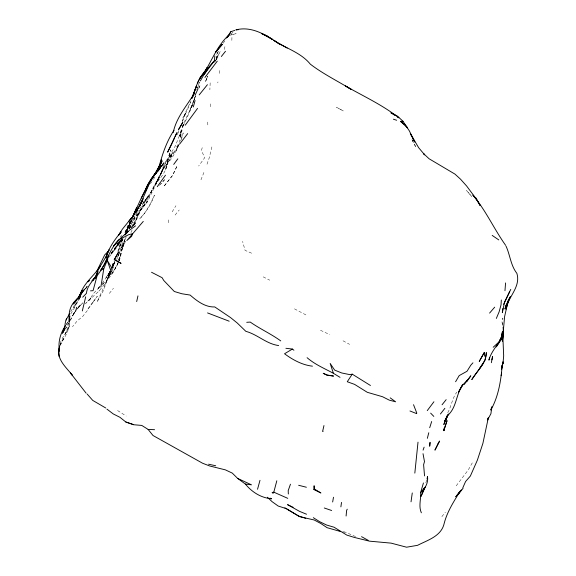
<?xml version="1.0" encoding="UTF-8"?>
<svg xmlns="http://www.w3.org/2000/svg" width="576" height="576" viewBox="0 0 576 576"><rect width="100%" height="100%" fill="white"/><g stroke="black" fill="none" stroke-linecap="round" stroke-linejoin="round"><path stroke-width="0.43" stroke-dasharray="2.88 2.16" d="M231.847 40.392L231.955 36.684M502.776 319.824L502.848 318.06L502.848 319.824M168.559 222.761L168.818 218.081M210.161 82.843L209.873 89.813M219.449 73.418L219.989 69.098M192.65 105.106L182.592 127.49L183.636 123.494C180.828 131.436 181.685 140.544 176.27 147.37M217.778 82.894L217.98 81.929M211.896 146.916L209.254 157.766L206.813 164.801M224.287 49.471L225 46.303M60.559 345.55L61.322 342.36L64.123 337.536L60.005 345.118M119.038 260.597L123.48 243.065L125.626 237.722M163.555 164.678L161.086 174.038L154.555 185.666L159.725 176.839L147.478 201.571L140.494 210.398L136.879 216.518L138.413 212.803L142.25 206.806L147.478 201.571L141.034 209.686L131.112 227.578L133.344 224.244L127.462 230.566M202.212 147.665L201.449 150.566L204.71 157.68L198.662 166.025M117.842 251.41L118.879 247.745L123.12 238.918M196.783 89.755L199.253 82.447M181.267 139.997L183.204 132.948L180.389 141.127M60.286 343.49C61.79 336.96 67.198 332.287 69.422 326.023L64.771 335.138L69.97 322.762C68.76 330.818 64.663 337.759 60.336 344.426M182.506 121.313L185.976 112.608L182.909 117.979L186.559 111.866L189.785 104.011M120.773 237.276L121.262 235.562L120.665 237.06M193.651 101.822L195.761 95.652M119.059 260.777L123.48 243.065L121.507 248.652L125.748 237.442M128.794 228.758L130.925 221.81L125.474 233.647M110.282 271.31L108.511 277.078L110.736 269.885L103.493 290.441L97.006 302.098L106.798 280.699L110.311 270.95L105.53 283.558L110.059 272.34M129.744 227.974L134.741 216.338M134.359 216.814L133.877 218.333L129.514 224.042L131.508 220.99L125.77 231.581M129.521 228.06L130.471 225.67L130.262 226.318C135.324 215.95 143.273 207.252 147.485 196.459L146.081 199.238L148.91 195.926L144.799 200.614L148.795 196.178L159.25 177.588L155.002 184.363C161.237 177.502 167.594 169.769 167.983 160.042L165.413 170.316L167.357 163.26L166.133 166.147L169.524 159.89L172.253 153.274L166.558 161.806L171.202 156.254L175.075 150.271M129.535 228.586L130.471 225.67M181.022 133.74L179.784 137.621L182.016 130.73M119.57 252.698L122.717 242.748L118.015 256.399L119.066 253.426L116.482 258.811M182.246 121.478L184.615 114.35L190.267 102.535M119.11 260.777C121.738 254.506 121.579 247.457 125.078 241.495L121.313 251.107L123.818 244.361L125.82 241.409M197.575 87.962L199.642 82.03M203.897 172.483L200.599 180.734M425.815 482.738L426.881 479.765M133.956 225.079L138.182 214.862L133.351 226.26L134.885 222.545L133.567 225.698M174.838 151.697L162.857 169.438L156.514 182.189L157.99 178.438L164.376 166.723L161.057 173.009L166.543 160.798L162.878 168.667L163.49 167.234L161.086 174.038L162.194 171.086L152.806 188.266L148.759 197.712L141.034 209.686L133.884 225.554M191.405 106.97L194.983 97.258C190.994 110.65 182.57 122.242 179.604 136.015L181.829 129.622L175.226 146.138L166.997 159.826L172.829 152.59L163.778 163.829M112.19 265.81L114.062 260.971M112.162 265.889L113.098 263.354M118.505 251.1L121.003 244.354L117.986 251.453M114.84 261.266L112.392 267.538M76.392 302.378L73.858 309.11L69.998 315.094M207.612 76.392L205.675 81.266L207.554 76.277M125.222 232.351L127.771 225.634L129.852 221.911M111.722 271.714L113.674 266.695L112.003 270.338M191.009 100.894L190.102 103.212L190.49 102.355M119.239 253.526L116.784 259.286M205.675 81.266L207.648 76.313M198.85 88.214L200.21 84.902L198.871 88.056M125.755 232.142L127.145 228.852L125.77 231.984M123.898 241.848L126.382 236.707M195.48 96.005L189.756 110.628L192.334 104.94M126.72 230.832L130.838 221.292L124.956 232.416M130.968 232.567L132.408 229.298M130.687 221.004L125.05 232.79M122.659 239.508L119.225 247.068L123.012 239.162M177.768 132.934L178.877 130.493M112.45 266.292L114.595 261.634M111.622 269.122L116.107 259.582M118.447 261.576L115.222 268.56L111.262 274.493L116.748 265.846L119.52 259.25L118.8 260.798M112.37 267.502L114.631 262.656M111.146 253.678L113.782 250.394L118.462 242.194M216.108 58.133L217.663 54.929L216.122 57.974M70.409 320.443L73.541 314.05L75.989 310.457M176.162 149.882C173.081 158.839 165.233 164.794 161.057 173.009M217.951 51.919L216.41 55.022L218.47 51.228M126.166 231.89L126.958 230.299L126.166 231.869M111.226 271.872L107.741 278.791L111.11 272.239M178.855 144.763L177.3 147.715M133.74 220.356L136.958 214.006M110.045 271.303L108.439 274.478L109.361 272.916L102.017 283.615M126.446 231.602L132.955 217.951L130.586 222.624L132.221 219.463M447.761 412.704C451.498 406.13 452.138 398.282 456.826 392.119M215.431 60.818L220.126 51.732L214.344 62.366M177.372 147.499L179.006 144.346M69.955 320.378L75.701 310.68M177.336 147.564L178.906 144.54M79.236 298.476L81.014 295.812L77.71 302.105L73.67 307.994L79.654 297.979M113.479 265.097L113.285 265.471L115.034 262.382M111.859 270.778L107.273 279.41L111.067 273.384M70.754 311.702L76.183 302.17M118.174 263.081L113.422 272.131L99.511 290.556L85.594 303.473L90.619 298.123L92.916 294.134L99.634 286.862M69.142 322.79L65.671 328.622M129.564 223.61L131.263 220.486M129.348 222.941L130.572 220.702M65.218 329.256L68.666 323.042M177.329 147.226L178.574 144.994M164.83 179.525L160.538 184.198M117.85 244.066L114.329 250.243L119.722 241.538M472.284 462.881L468.173 470.088L455.832 486.338M176.933 134.942L179.15 131.148M135.554 214.963L136.771 212.897M118.21 259.978L120.895 255.449L118.26 259.949M223.193 43.243L225.216 40.349M172.188 211.824L175.918 205.762M85.658 288.547L87.214 286.135L85.385 289.051M159.25 177.588L150.746 192.694L152.302 189.994L137.282 212.292M122.083 239.767L119.268 244.303L110.218 255.55M90.72 297.958L88.97 300.773L90.619 298.123M153.425 179.366L155.794 175.594M80.107 297.259L81.014 295.812M66.442 324.331L68.35 321.322M109.31 257.033L122.162 238.234M118.778 242.222L110.65 254.03M66.031 324.864L68.357 321.286M110.225 271.267L106.034 277.718L110.174 271.879M215.28 61.063L218.023 56.873L215.129 61.236M123.019 238.255L117.965 244.994L122.011 239.602M78.79 299.146L80.294 296.928M75.11 311.76L72.367 315.814L75.082 311.854M85.226 289.022L87.214 286.135M150.401 183.787L152.95 180.115M122.105 239.638L110.722 254.124M85.759 288.389L87.286 286.315M119.556 241.546L121.025 239.609M441.857 516.65L445.349 512.179M74.873 311.976L73.886 313.236L74.959 311.882M87.343 310.565L82.886 316.224L77.04 321.113L72.497 326.722M77.645 308.498L82.721 302.882L76.478 309.737M109.325 293.436L113.436 288.302M119.304 241.574L120.874 239.623M78.336 307.577L80.33 305.114L77.753 308.203M175.104 215.064L179.215 209.988M99.986 286.106L97.452 289.217L99.986 286.726M111.211 253.08L115.877 247.543M77.868 308.117L80.59 304.913L77.508 308.527M110.945 253.699L113.782 250.394L111.139 253.447M117.216 244.166L118.382 242.856M159.415 185.35L164.318 179.942M132.055 227.095L135.677 223.15L131.573 227.599M231.019 34.106L232.92 32.242M102.528 284.234L105.062 281.743L100.843 285.725M98.964 291.06L99.511 290.556M228.751 35.51L236.117 33.646L230.652 34.985M342.36 531.994L344.506 532.087M343.57 531.886L345.226 532.116L356.27 536.868M251.647 253.21L245.059 250.351L242.59 241.358M320.472 330.278L329.861 334.656M263.174 276.847L269.755 280.181M294.458 308.858L307.627 315.814M343.03 340.79L349.618 344.369M117.598 410.544L126.173 416.03M502.567 324.54L501.847 321.07L502.603 326.088M210.521 103.882L210.758 107.093M207.734 122.054L207.85 125.438M169.726 152.878L168.61 156.823L170.762 149.89L169.726 152.878M154.39 195.264C151.2 204.127 146.102 212.242 139.565 219.01L144.648 213.25L149.983 204.516L154.39 195.264M129.312 225.482L126.302 231.948L129.312 225.482M176.803 166.565L172.591 175.399L163.67 186.71L172.591 175.399L176.803 166.565M143.885 201.586L142.51 204.386L148.795 196.178L143.885 201.586M132.019 219.42L131.047 220.867L132.048 219.391M93.074 302.047L87.509 309.629L97.308 296.266L93.074 302.047M466.639 190.627L471.672 196.517L466.639 190.627M343.13 110.909L336.499 107.222L343.13 110.909M415.598 146.606L411.538 138.794L415.598 146.606"/><path stroke-width="0.86" d="M424.541 475.913L423.605 464.695L424.483 461.621L423.022 453.679M502.97 362.34L501.552 369.497L502.063 365.17M502.992 361.678L502.942 363.967L503.669 355.824L502.841 336.298L502.38 341.194L503.539 333.706L503.114 327.139M313.92 489.571L314.107 485.741L314.381 489.024L313.92 489.571L320.904 492.977L314.381 489.024M418.01 442.145L414.828 473.112M501.307 299.988L501.041 304.812L499.111 311.868L496.325 318.456M491.256 408.442L490.81 410.076C498.514 396.418 500.99 380.592 502.193 365.155M214.438 60.725L209.578 66.161L203.89 74.7L214.438 60.725L214.798 55.915M59.479 351.259C57.859 342 60.314 333.281 65.563 325.584M504.965 290.722L505.577 282.931M346.097 516.017L346.615 510.494L347.242 509.191M136.685 301.565L137.959 295.877M69.89 315.986L69.127 322.214C68.544 312.329 69.494 305.568 77.371 298.742L73.26 303.898L84.65 289.145L78.401 297.374L82.606 291.571L81.036 294.271M502.884 308.441L502.337 312.66L504.54 302.184L510.775 289.382M412.265 492.941L411.026 501.797M340.884 506.858L341.518 502.402M100.858 287.078L103.788 268.733L107.906 258.754M59.659 346.91C55.325 358.639 66.29 367.272 72.598 375.581M64.699 327.038L62.518 333.086C65.808 329.054 64.066 323.186 66.643 318.852M82.325 310.925L85.694 296.813M332.654 501.991L333.497 497.239M501.156 375.703L501.66 372.888M491.926 359.791L492.559 356.58L491.35 362.693M259.992 480.305L257.53 489.269M427.039 478.966L427.522 476.561C428.429 482.918 425.254 488.441 420.617 492.552C421.121 499.262 418.392 506.182 421.351 512.798M323.964 425.556L322.625 431.41L323.122 431.28M161.273 161.244L161.59 159.775M488.412 417.37L482.904 443.34L477.389 460.109L470.369 476.042L465.588 481.522L462.845 487.721M64.015 330.602L64.778 327.146M276.818 480.773L273.809 492.163L272.11 492.509L273.154 493.416M446.314 417.715L445.565 420.962L446.882 416.009M491.839 406.649L490.918 413.705L487.541 419.962L488.038 418.248M427.342 438.343L428.789 432.734M489.542 357.768L488.923 360.137C491.342 350.618 499.025 344.138 502.553 335.167L499.262 341.474L500.998 338.875L502.488 331.567L500.998 338.875L499.781 340.15M75.737 310.91L76.694 307.246M97.063 275.904L93.06 290.686L90.526 290.858M193.327 106.942L195.077 100.526M176.234 150.826L177.019 147.974M59.638 345.838L58.745 350.539L59.083 356.378M160.078 164.837L161.51 159.869M423.756 489.73L424.44 487.397M423.439 482.962L420.617 492.552L425.275 487.008L421.02 496.346L423.418 490.558M131.904 218.261C140.393 200.938 147.132 181.793 160.531 167.465L154.858 174.053L164.002 162.857L157.694 171.058L158.904 167.155L157.702 171.007M429.703 427.716L431.669 421.531M444.564 422.258L443.83 424.562L447.595 415.937M156.859 171.504L152.453 177.833L156.586 171.994L160.949 162.72L158.328 169.394C161.899 155.729 166.104 142.229 174.002 130.298M192.326 97.942C195.574 88.488 197.964 78.142 205.488 71.014L203.436 73.778M105.962 257.954C108.569 248.134 114.631 239.76 120.974 231.998L119.729 233.978M106.056 257.537L107.762 252.626C104.436 261.634 96.84 268.481 95.486 278.345L97.999 271.613C95.162 279.641 87.163 284.501 86.458 293.328L82.706 297.209M158.328 169.394L162.108 160.805L153.202 176.969M423.079 450.144L424.116 447.163M173.218 132.538C176.292 117.54 186.487 106.301 194.126 93.679L192.665 96.43L196.531 85.874L191.722 98.59M290.455 484.2L288.202 490.63L288.331 493.999M145.022 191.671C147.377 181.483 155.628 174.888 159.84 165.665L157.802 169.618M146.182 189.49L151.43 178.733L147.312 186.358L145.771 190.39M160.121 164.93L160.949 162.72M62.518 333.086L64.699 327.398M106.272 256.37L108.95 249.725M151.438 179.77L152.453 177.286L156.744 171.533L152.309 177.502L159.314 169.394L154.325 174.758M136.217 211.997L137.599 208.699L135.893 212.321L142.164 201.571M503.626 304.351L509.659 291.658M133.099 215.914L136.85 207.281L133.128 216.022M172.246 142.927L174.499 137.837M229.867 33.854L230.818 31.716L234.821 30.37M171.914 143.662L167.63 152.172L176.918 132.725L175.046 136.462M195.106 95.227L198.05 88.733M97.186 275.443C106.344 264.758 108.605 249.494 119.088 239.839L113.458 246.103L118.109 240.552L128.47 231.106L125.028 234.994M81.922 291.204L79.682 296.064C82.822 283.853 93.643 276.343 100.354 266.285M105.862 261.72L108.9 255.276L104.882 263.765M114.264 259.718L118.613 251.986L114.264 259.718L121.082 263.383L114.638 259.466M77.832 298.598L82.289 290.398M96.862 271.159L104.645 255.01L109.102 250.337M197.546 82.872L200.779 76.536M143.338 198.655L139.457 206.165L142.589 200.102M146.131 189.036L141.314 198.058M483.156 363.499L471.787 379.591C476.964 370.901 486.324 363.42 486.367 352.591L485.143 360.05L479.506 368.618M484.315 352.462L479.29 361.368L484.315 352.462L484.661 356.22M447.509 415.93L444.506 421.38L448.776 414M131.926 218.189L132.754 216.698M462.6 384.415L458.489 392.17L462.888 384.79L467.914 379.447M200.376 80.885L205.43 71.993M78.365 298.361L79.243 296.834M65.988 319.997L69.523 313.848M455.587 381.744L459.18 375.61L466.999 371.275L470.844 365.148L472.946 362.815M499.385 341.554L496.217 346.91L502.063 338.465L502.891 335.621L504.598 316.613L507.902 302.04L510.523 296.366L508.19 300.852L509.047 299.11L505.951 309.089C508.111 296.647 521.014 286.985 516.874 273.355C510.638 265.37 510.142 255.017 505.994 246.053M119.16 234.562L120.974 231.998L118.598 235.253L122.364 229.205L131.436 217.98L129.031 221.213C140.386 208.57 144.85 191.945 152.453 177.286M132.516 217.145L134.712 213.487M448.171 414.252L447.221 415.757C456.926 408.067 455.724 394.027 462.888 384.79M158.501 169.891L159.422 168.451L157.694 171.058M152.273 178.402L150.883 180.554L152.359 178.279M370.462 385.495L352.231 374.155L347.27 381.744L354.578 384.372L367.308 392.314L382.522 396.72L389.275 400.14L395.59 401.796L390.211 397.865M226.49 38.081L230.818 31.716M154.289 175.291L156.312 172.339M104.515 264.535L100.462 270.418L103.788 268.733M466.711 381.737L470.822 375.768L464.198 384.516M157.27 186.703L165.492 175.205M197.554 108.382L185.22 125.201M427.248 410.63L433.922 401.753M204.941 77.443L217.274 61.15M179.467 144.288L187.69 133.596M461.39 489.866L455.897 496.764M93.06 280.57L94.651 278.402M173.714 164.419L177.826 158.839M202.414 75.161L199.346 79.308L207.288 67.45L205.762 70.164C212.803 58.14 218.232 44.676 228.766 35.143M78.372 298.138L79.315 296.878M458.662 493.942L463.068 488.261M199.195 94.889L207.418 84.686M455.818 496.699L460.123 491.191C453.967 501.264 447.271 511.553 444.276 523.058L444.233 523.238C441.432 536.263 427.817 540.022 417.557 545.328L406.577 547.2L391.126 543.132L369.446 541.152L354.348 537.43L346.831 535.104L334.066 527.22L326.477 524.988L319.644 521.676L313.301 517.673M440.417 413.993L444.874 408.326M225.497 51.271L221.35 56.506M73.26 303.898L76.478 299.873M489.586 313.106L494.683 307.181M227.549 37.073L228.55 35.82M442.051 404.777L446.162 399.665M143.287 221.407L126.842 240.545L131.623 236.362L132.574 233.683L128.621 234.698L121.082 238.644M227.506 37.001L228.341 36.007M228.751 35.51L229.55 34.574M91.886 280.901L95.134 277.236M73.93 303.026L76.291 300.773M89.165 280.706L87.948 281.837L89.251 280.634M493.193 347.249L498.722 342.18M129.161 230.429L135.562 225.85M293.918 350.237L292.399 349.056L284.537 353.765C292.73 359.82 302.191 365.011 312.444 366.17M352.231 374.155L349.783 374.623L341.777 372.982L334.642 370.109L330.17 363.449L333.425 373.327L340.006 377.33M238.572 29.642L235.901 29.887C252.331 25.603 267.538 35.849 280.433 44.69L273.766 40.306C285.984 48.485 300.758 52.423 310.349 64.181C323.186 74.016 337.716 81.043 351.403 89.532L345.47 85.961C363.449 96.25 382.478 104.897 398.822 117.814L397.382 116.899M246.73 322.308L250.258 322.085C260.071 328.954 271.066 333.878 280.75 340.906M400.5 121.342L405.137 124.963L407.592 127.836L400.5 121.342L403.027 121.306L409.327 130.853L414.77 142.013L410.285 133.481L418.622 147.658L424.67 154.858L423.583 153.634L429.113 158.782L454.961 174.11L460.541 179.201L466.646 186.026L476.446 199.202L472.874 195.12C485.82 210.334 494.021 229.046 505.627 245.297M133.243 424.699L141.768 425.426L148.118 429.415L154.577 429.703M285.89 348.293L292.399 349.056M237.679 478.433L245.376 484.056L251.489 484.834L237.679 478.433L232.272 473.098L225.389 469.865L209.779 466.006L202.586 463.234L153 435.499L148.118 429.415M287.042 508.997L299.477 516.622L314.179 519.984L320.846 523.519L327.074 527.681L340.25 531.439M208.562 464.206L215.712 465.761M298.627 485.273L306.396 487.246M278.662 345.55C266.407 343.951 257.53 334.483 245.837 331.33L237.197 322.963L230.551 317.585L214.769 306.943C205.258 307.375 196.963 301.018 190.13 295.07L181.894 293.76L174.319 291.506L163.764 280.476L162.094 277.69L151.538 272.268M393.386 119.196L396.648 120.247M305.748 518.328L298.649 516.031L285.674 508.435L278.201 506.038L272.11 501.682L267.394 497.246M125.849 422.021L133.366 424.591L125.849 422.021L119.988 417.334L113.234 413.921L106.906 409.104M324.274 507.989L331.661 510.509M229.183 321.206L207.547 312.919M287.77 498.348L273.809 492.163M409.961 410.976L416.549 413.59L416.794 413.093L413.532 404.712M306.562 514.238L299.484 511.337L287.546 504.648L293.119 507.312M266.112 35.46L261.547 33.516L272.47 39.442L266.112 35.46L267.847 36.54M270.022 498.103L271.627 498.809C261.05 497.873 251.986 492.178 245.376 484.056M284.846 507.881L286.308 508.572M361.548 536.666L368.136 540.31M278.978 43.488L287.201 48.082M333.425 373.327C324.396 368.41 314.986 364.543 307.087 357.696M105.746 407.995L92.758 400.421L87.156 394.049M395.222 115.531L390.91 112.795L397.498 116.158L403.027 121.306M492.185 235.397L498.773 239.911M430.654 413.136L433.829 416.412M86.162 393.228L70.438 372.974L72.058 374.933M480.154 205.546L475.704 197.82L480.197 205.625M429.725 445.608L429.674 446.227L430.063 442.332L429.725 445.608M111.434 267.3L111.038 271.418L107.208 260.294L111.434 267.3M443.945 430.114L443.851 430.704L444.456 427.471L443.945 430.114L447.012 420.754L443.945 430.114M505.922 305.51L504.958 309.002L509.047 299.11L505.922 305.51M438.084 443.765L434.93 450.144L439.582 441.036L438.084 443.765M182.736 122.458L178.618 129.499L182.736 122.458M217.584 49.766L215.662 52.265L222.35 44.28L217.584 49.766M333.418 376.056L326.83 375.149L323.215 373.298L327.046 374.99L333.418 376.056"/></g></svg>
